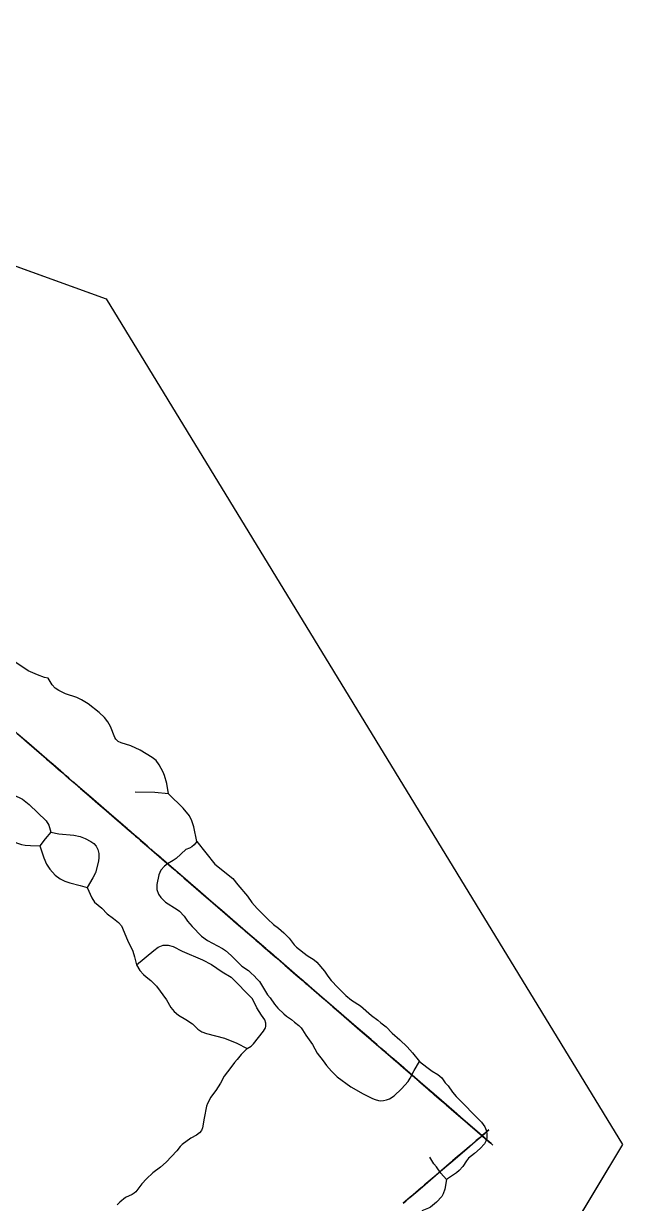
# Model space of a CAD drawing. Header units: metres. Extents: x 0.9 to 20.2, y 3 to 18.7.
# Drawn here: x 16.07 to 20.17, y 10.64 to 18.73 of the extents above; entities that cross this region are included whole.
import ezdxf

# ---------------------------------------------------------------- set-up
doc = ezdxf.new("R2010")
doc.units = ezdxf.units.M
doc.header["$MEASUREMENT"] = 0
doc.header["$XCLIPFRAME"] = 2
for name, color, linetype in [('C-Wand_Steine', 5, 'Continuous'), ('D-Wand_Steine', 5, 'Continuous'), ('Plan_Bild', 251, 'Continuous'), ('Plan_Steine', 5, 'Continuous')]:
    doc.layers.add(name, color=color, linetype=linetype)
picture_1 = doc.add_image_def('image1.jpg', size_in_pixel=(608, 517))

msp = doc.modelspace()

# ---------------------------------------------------------------- linework, layer by layer
at = {"layer": 'C-Wand_Steine', "extrusion": (0.65081, -0.75924, -4.7566e-16), "elevation": 4.0711}
msp.add_lwpolyline([(21.8558, 0.1528), (21.8667, 0.2104), (21.875, 0.2665), (21.8654, 0.2926), (21.8448, 0.335), (21.8188, 0.3761), (21.7955, 0.4062), (21.7612, 0.4186), (21.7146, 0.4227), (21.6392, 0.4569), (21.5885, 0.4775), (21.5721, 0.4788), (21.5474, 0.4597), (21.5378, 0.4473), (21.4473, 0.4104), (21.398, 0.3939), (21.3445, 0.3775), (21.3075, 0.3487), (21.2938, 0.3008), (21.265, 0.2391), (21.191, 0.1693), (21.1773, 0.1337), (21.1636, 0.0926), (21.1006, -0.0006), (21.1019, -0.0458), (21.1239, -0.0773), (21.1623, -0.0691), (21.2143, -0.0499), (21.2746, -0.0403), (21.3473, -0.0567), (21.4391, -0.0896), (21.5309, -0.0841), (21.6762, -0.0896), (21.7516, -0.0773), (21.8023, -0.0444), (21.8407, 0.0035), (21.8599, 0.035), (21.8708, 0.0748), (21.8736, 0.1145)], close=True, dxfattribs=at)
at = {"layer": 'D-Wand_Steine', "extrusion": (0.654129, 0.756383, -6.32069e-16), "elevation": 20.9663}
for points in [[(-2.8233, 0.9408), (-2.8537, 0.9606), (-2.9066, 1.0002), (-2.9568, 1.0385), (-2.9595, 1.0637), (-3.019, 1.065), (-3.0494, 1.0769), (-3.1076, 1.0927), (-3.261, 1.0914), (-3.3205, 1.0822), (-3.3575, 1.061), (-3.4025, 1.0333), (-3.417, 0.9989), (-3.4395, 0.9553), (-3.4527, 0.9156), (-3.4554, 0.8707), (-3.4276, 0.835), (-3.3694, 0.7954), (-3.3006, 0.7756), (-3.183, 0.7742), (-3.0573, 0.765), (-2.9529, 0.7478), (-2.8709, 0.7571), (-2.8193, 0.7795), (-2.7942, 0.8377), (-2.8061, 0.9156)], [(-3.1109, 0.4826), (-3.1239, 0.5736), (-3.1369, 0.6535), (-3.2038, 0.7017), (-3.3134, 0.7314), (-3.3858, 0.7389), (-3.4713, 0.7054), (-3.514, 0.6664), (-3.5456, 0.5792), (-3.566, 0.4993), (-3.566, 0.4362), (-3.5567, 0.375), (-3.5177, 0.3174), (-3.4936, 0.3044), (-3.4434, 0.3193), (-3.3654, 0.3285), (-3.2744, 0.3285), (-3.1555, 0.3378), (-3.1164, 0.3638), (-3.109, 0.4028)], [(-3.1704, 0.2075), (-3.1824, 0.2603), (-3.2196, 0.2711), (-3.2496, 0.2675), (-3.27, 0.2795), (-3.2904, 0.3035), (-3.318, 0.3203), (-3.3552, 0.3239), (-3.4225, 0.3095), (-3.4537, 0.2879), (-3.4861, 0.2627), (-3.5161, 0.2327), (-3.5185, 0.2063), (-3.5053, 0.1956), (-3.4741, 0.1824), (-3.4381, 0.1956), (-3.3997, 0.2039), (-3.3552, 0.1932), (-3.3468, 0.174), (-3.3492, 0.1392), (-3.3637, 0.126), (-3.3829, 0.12), (-3.4201, 0.1224), (-3.4441, 0.1104), (-3.4369, 0.0936), (-3.3997, 0.0816), (-3.3841, 0.0732), (-3.3841, 0.054), (-3.3781, 0.0324), (-3.2904, 0.0324), (-3.2304, 0.0312), (-3.18, 0.0576), (-3.1716, 0.1608)], [(-3.5702, 0.7671), (-3.558, 0.8381), (-3.5996, 0.892), (-3.6462, 0.9312), (-3.705, 0.9312), (-3.7883, 0.9214), (-3.8839, 0.8944), (-3.9574, 0.8871), (-4.0137, 0.8577), (-4.0309, 0.7916), (-4.0382, 0.7451), (-4.0309, 0.6692), (-4.0505, 0.6226), (-4.048, 0.581), (-4.0186, 0.5663), (-3.9329, 0.5639), (-3.8422, 0.5639), (-3.7491, 0.5712), (-3.6829, 0.5933), (-3.6168, 0.6275), (-3.5947, 0.6741)], [(-3.5958, 0.1354), (-3.5766, 0.1582), (-3.5754, 0.2026), (-3.6042, 0.2206), (-3.7831, 0.2098), (-3.8791, 0.2086), (-3.992, 0.2086), (-4.1096, 0.199), (-4.1252, 0.1918), (-4.1216, 0.1522), (-4.1252, 0.0982), (-4.1556, 0.0633), (-4.1881, 0.0441), (-4.2049, 0.0285), (-4.2085, 0.0033), (-4.1977, -0.0099), (-4.0032, -0.0075), (-3.9684, 0.0129), (-3.7943, 0.0201), (-3.6466, 0.0249), (-3.5981, 0.0321), (-3.5945, 0.0885)], [(-3.6264, 0.375), (-3.6141, 0.4338), (-3.6264, 0.4975), (-3.6827, 0.5293), (-3.7366, 0.5366), (-3.8175, 0.5097), (-3.8714, 0.4901), (-3.9204, 0.4926), (-3.9523, 0.4705), (-3.967, 0.4216), (-3.9841, 0.3897), (-4.0062, 0.3603), (-4.0258, 0.3187), (-4.0184, 0.2869), (-4.0086, 0.2502), (-3.8861, 0.2526), (-3.8126, 0.2477), (-3.744, 0.2453), (-3.6974, 0.2624), (-3.6656, 0.3261)], [(-4.0823, 0.4635), (-4.1166, 0.5467), (-4.1705, 0.6422), (-4.2244, 0.6741), (-4.3641, 0.701), (-4.4302, 0.7059), (-4.4719, 0.6887), (-4.5062, 0.6569), (-4.5135, 0.6202), (-4.5233, 0.5076), (-4.5405, 0.4463), (-4.5723, 0.4121), (-4.6213, 0.3778), (-4.6238, 0.3533), (-4.5993, 0.3435), (-4.4866, 0.3141), (-4.391, 0.2651), (-4.3543, 0.2113), (-4.3543, 0.1403), (-4.3469, 0.0766), (-4.3004, 0.0693), (-4.2489, 0.0497), (-4.2489, -0.0091), (-4.2293, -0.0164), (-4.2171, 0.0203), (-4.1926, 0.0521), (-4.1558, 0.0815), (-4.1338, 0.1231), (-4.1338, 0.1696), (-4.1191, 0.2382), (-4.0774, 0.248), (-4.0554, 0.2602), (-4.0456, 0.2945), (-4.0701, 0.319), (-4.0774, 0.3557), (-4.0701, 0.3974)], [(-4.385, 0.2067), (-4.4594, 0.2941), (-4.5622, 0.316), (-4.6738, 0.3357), (-4.7438, 0.3532), (-4.8422, 0.3554), (-4.8729, 0.3379), (-4.9144, 0.3029), (-4.9866, 0.2154), (-5.0129, 0.1695), (-5.0807, 0.1017), (-5.1026, 0.0777), (-5.1047, 0.0537), (-5.0763, 0.0383), (-5.0369, 0.034), (-5.026, 0.0077), (-5.0129, -0.0272), (-4.9626, -0.0294), (-4.8313, 0.0012), (-4.7613, 0.0296), (-4.6869, 0.0405), (-4.5382, -0.0032), (-4.3785, -0.0294), (-4.2997, -0.0251), (-4.2647, -0.0141), (-4.2735, 0.0383), (-4.3041, 0.058), (-4.3566, 0.069), (-4.3719, 0.1345)], [(-4.9853, 1.1167), (-5.0427, 1.1772), (-5.1359, 1.3631), (-5.2536, 1.5715), (-5.3001, 1.6979), (-5.3909, 1.7998), (-5.4031, 1.8394), (-5.4816, 1.8745), (-5.5502, 1.8847), (-5.6409, 1.8827), (-5.6605, 1.9001), (-5.6703, 1.9818), (-5.69, 2.0833), (-5.739, 2.1009), (-5.815, 2.1161), (-5.864, 2.1732), (-5.9263, 2.2133), (-6.0121, 2.2236), (-6.1592, 2.2021), (-6.2597, 2.2125), (-6.272, 2.1805), (-6.3112, 2.1188), (-6.3823, 2.0326), (-6.4706, 1.9638), (-6.4755, 1.8055), (-6.6019, 1.6955), (-6.7879, 1.5308), (-6.8098, 1.4205), (-6.8262, 1.2618), (-6.8068, 1.1877), (-6.8165, 0.5512), (-6.7968, 0.467), (-6.7306, 0.4098), (-6.6522, 0.3723), (-6.5566, 0.3891), (-6.4904, 0.3912), (-6.4512, 0.3539), (-6.4512, 0.3044), (-6.4708, 0.265), (-6.4781, 0.2304), (-6.461, 0.2229), (-6.3776, 0.2224), (-6.2599, 0.2119), (-6.1055, 0.1913), (-5.924, 0.1261), (-5.771, 0.1033), (-5.6509, 0.0928), (-5.6117, 0.1123), (-5.5651, 0.1492), (-5.44, 0.1684), (-5.3714, 0.2051), (-5.3322, 0.2395), (-5.3052, 0.2839), (-5.2415, 0.2836), (-5.1826, 0.313), (-5.0772, 0.3644), (-4.9069, 0.4138), (-4.7965, 0.4479), (-4.7549, 0.4897), (-4.6936, 0.5339), (-4.6127, 0.5483), (-4.6078, 0.6373), (-4.6029, 0.8006), (-4.5759, 0.9315), (-4.6004, 0.9712), (-4.7034, 1.0187), (-4.826, 1.0664), (-4.8701, 1.0641), (-4.9118, 1.0866)], [(-4.7965, 0.4479), (-4.7549, 0.4897), (-4.6936, 0.5339), (-4.6127, 0.5483), (-4.6078, 0.6373), (-4.6029, 0.8006), (-4.5759, 0.9315), (-4.6004, 0.9712), (-4.7034, 1.0187), (-4.826, 1.0664), (-4.8701, 1.0641), (-4.9118, 1.0866), (-4.9853, 1.1167), (-5.0427, 1.1772), (-5.1359, 1.3631), (-5.2536, 1.5715), (-5.3001, 1.6979), (-5.3909, 1.7998), (-5.4031, 1.8394), (-5.4816, 1.8745), (-5.5502, 1.8847), (-5.6409, 1.8827), (-5.6605, 1.9001), (-5.6703, 1.9818), (-5.69, 2.0833), (-5.739, 2.1009), (-5.815, 2.1161), (-5.864, 2.1732), (-5.9263, 2.2133), (-6.0121, 2.2236), (-6.1592, 2.2021), (-6.2597, 2.2125), (-6.272, 2.1805), (-6.3112, 2.1188), (-6.3823, 2.0326), (-6.4706, 1.9638), (-6.4755, 1.8055), (-6.6019, 1.6955), (-6.7879, 1.5308), (-6.8098, 1.4205), (-6.8262, 1.2618), (-6.8068, 1.1877), (-6.8165, 0.5512), (-6.7968, 0.467), (-6.7306, 0.4098), (-6.6522, 0.3723), (-6.5566, 0.3891), (-6.4904, 0.3912), (-6.4512, 0.3539), (-6.4512, 0.3044), (-6.4708, 0.265), (-6.4781, 0.2304), (-6.461, 0.2229), (-6.3776, 0.2224), (-6.2599, 0.2119), (-6.1055, 0.1913), (-5.924, 0.1261), (-5.771, 0.1033), (-5.6509, 0.0928), (-5.6117, 0.1123), (-5.5651, 0.1492), (-5.44, 0.1684), (-5.3714, 0.2051), (-5.3322, 0.2395), (-5.3052, 0.2839), (-5.2415, 0.2836), (-5.1826, 0.313), (-5.0772, 0.3644), (-4.9069, 0.4138)], [(-5.1282, 0.1648), (-5.0954, 0.1801), (-5.0582, 0.1954), (-5.032, 0.2217), (-5.0276, 0.2523), (-5.0604, 0.2719), (-5.1217, 0.2785), (-5.1961, 0.2785), (-5.2529, 0.2719), (-5.2792, 0.2566), (-5.3207, 0.2217), (-5.3579, 0.1845), (-5.3754, 0.1539), (-5.3645, 0.1211), (-5.3426, 0.1145), (-5.2923, 0.1102), (-5.2398, 0.1123), (-5.1742, 0.1276)], [(-5.2661, 0.0161), (-5.2923, 0.0336), (-5.3186, 0.0555), (-5.3754, 0.0686), (-5.4782, 0.0642), (-5.5789, 0.0577), (-5.6314, 0.0533), (-5.6445, 0.0358), (-5.6401, -0.0013), (-5.6401, -0.0385), (-5.6117, -0.0494), (-5.5417, -0.0429), (-5.4214, -0.032), (-5.3273, -0.032), (-5.2573, -0.0341), (-5.2201, -0.0341), (-5.2157, -0.0188)], [(-5.6541, 0.0248), (-5.6936, 0.0493), (-5.7399, 0.0737), (-5.8326, 0.0915), (-5.915, 0.0919), (-5.963, 0.0887), (-5.9785, 0.0698), (-5.9836, 0.0213), (-5.939, -0.0274), (-5.8412, -0.047), (-5.7674, -0.0508), (-5.6833, -0.0512), (-5.6576, -0.0444), (-5.6507, -0.0133)], [(-6.0169, 0.0516), (-6.0821, 0.1108), (-6.1542, 0.1666), (-6.2382, 0.1843), (-6.2846, 0.1603), (-6.3275, 0.1138), (-6.3584, 0.0672), (-6.3773, 0.0188), (-6.3652, -0.0124), (-6.312, -0.0283), (-6.2434, -0.0442), (-6.1747, -0.0498), (-6.0546, -0.0348), (-5.998, 0.0082)], [(-6.3361, 0.1831), (-6.367, 0.2127), (-6.4596, 0.2114), (-6.5042, 0.2082), (-6.5163, 0.1909), (-6.5094, 0.1597), (-6.518, 0.1407), (-6.5231, 0.0854), (-6.5214, 0.0126), (-6.5094, 0.0004), (-6.4613, -0.0033), (-6.4253, 0.0035), (-6.3961, 0.0241), (-6.367, 0.0568), (-6.3481, 0.1139), (-6.3361, 0.1329)], [(-6.464, 0.3256), (-6.4897, 0.3535), (-6.5275, 0.364), (-6.5756, 0.3591), (-6.6408, 0.3438), (-6.694, 0.3666), (-6.7746, 0.4086), (-6.8244, 0.4539), (-6.881, 0.4646), (-6.9428, 0.4579), (-7.0338, 0.4549), (-7.1522, 0.4573), (-7.2225, 0.4525), (-7.2826, 0.4354), (-7.3392, 0.4115), (-7.3478, 0.3561), (-7.3148, 0.2918), (-7.3217, 0.2399), (-7.3269, 0.1846), (-7.3457, 0.1396), (-7.3663, 0.0601), (-7.3492, -0.0058), (-7.3131, -0.0233), (-7.2205, -0.0341), (-7.0506, -0.0333), (-7.0506, 0.0706), (-7.0248, 0.1207), (-6.9699, 0.1325), (-6.8807, 0.2065), (-6.7777, 0.2475), (-6.6318, 0.2485), (-6.5443, 0.2429), (-6.5035, 0.2167), (-6.4966, 0.234), (-6.4812, 0.2755)], [(-6.53, 0.1269), (-6.5214, 0.1719), (-6.5386, 0.2136), (-6.5883, 0.2311), (-6.7891, 0.2339), (-6.8526, 0.1909), (-6.9161, 0.1445), (-6.9539, 0.1153), (-6.9951, 0.0947), (-7.0174, 0.0827), (-7.0311, 0.0533), (-7.038, 0.0205), (-7.0139, -0.0247), (-6.8749, -0.0306), (-6.6415, -0.03), (-6.5609, -0.0149), (-6.5334, 0.0196)], [(-6.8565, 0.9133), (-6.8292, 1.1428), (-6.8332, 1.2135), (-6.9002, 1.2927), (-6.9588, 1.3466), (-7.0705, 1.3556), (-7.1375, 1.3757), (-7.2268, 1.3254), (-7.2715, 1.1932), (-7.3162, 1.0104), (-7.3329, 0.9231), (-7.2911, 0.7933), (-7.2855, 0.6553), (-7.2911, 0.599), (-7.2855, 0.5482), (-7.2743, 0.4975), (-7.2715, 0.4693), (-7.2017, 0.4774), (-7.1479, 0.4856), (-7.0645, 0.4741), (-6.9837, 0.4861), (-6.9058, 0.4857), (-6.8456, 0.4895), (-6.8456, 0.7159)]]:
    msp.add_lwpolyline(points, close=True, dxfattribs=at)
at = {"layer": 'Plan_Bild'}
msp.add_lwpolyline([(0.8504, 9.4951), (4.6612, 15.6639), (11.4061, 18.7314), (16.6334, 16.8437), (20.1744, 11.0457), (16.431, 4.8095), (10.4955, 2.9555), (5.909, 3.5285)], close=True, dxfattribs=at)
at = {"layer": 'Plan_Steine'}
msp.add_line((17.4893, 12.1931), (17.6366, 12.0434), dxfattribs=at)
for points in [[(16.2345, 14.2427), (16.2103, 14.2477), (16.162, 14.2648), (16.098, 14.292), (16, 14.3601), (15.9841, 14.3691), (15.9665, 14.3742), (15.9474, 14.3756), (15.9319, 14.3709), (15.9134, 14.3579)], [(16.3538, 14.1347), (16.3085, 14.158), (16.2835, 14.1752), (16.2632, 14.1968), (16.2345, 14.2427)], [(17.0603, 13.4489), (17.0499, 13.5212), (17.0336, 13.5754), (17.0245, 13.5974), (16.9972, 13.649), (16.976, 13.6774), (16.9483, 13.6994), (16.8667, 13.7494), (16.8024, 13.7786), (16.7348, 13.799), (16.7143, 13.8091), (16.6979, 13.8249), (16.6915, 13.8351), (16.6612, 13.9106), (16.6438, 13.9423), (16.6202, 13.9721), (16.5849, 14.0082), (16.5095, 14.0668), (16.4631, 14.094), (16.4311, 14.1093), (16.3538, 14.1347)], [(15.5366, 13.6392), (15.6638, 13.6133), (15.7222, 13.5933), (15.7449, 13.5814), (15.8145, 13.5334), (15.8766, 13.4992), (15.9617, 13.4571), (16.0363, 13.4248), (16.0589, 13.4121), (16.1044, 13.3757), (16.22, 13.2648), (16.2397, 13.2346), (16.2531, 13.1862)], [(17.0603, 13.4489), (16.9672, 13.4579), (16.8306, 13.4603)], [(17.2552, 13.123), (17.2347, 13.2227), (17.2197, 13.2653), (17.2035, 13.2981), (17.1611, 13.3505), (17.0603, 13.4489)], [(15.7941, 13.2245), (15.9846, 13.1264), (16.0171, 13.1131), (16.0515, 13.1024), (16.0759, 13.0979), (16.1138, 13.0949), (16.1782, 13.094)], [(16.2531, 13.1862), (16.213, 13.14), (16.1782, 13.094)], [(16.2531, 13.1862), (16.3082, 13.1743), (16.4106, 13.1658), (16.4534, 13.1577), (16.4874, 13.1438), (16.528, 13.1231), (16.5473, 13.1079), (16.5636, 13.0895), (16.5757, 13.0678), (16.5826, 13.0407), (16.5834, 13.013), (16.5797, 12.9874), (16.5585, 12.9085), (16.5408, 12.8726), (16.502, 12.8064)], [(17.2552, 13.123), (17.2356, 13.1001), (17.2211, 13.0866), (17.2052, 13.0769), (17.1803, 13.0678)], [(17.2552, 13.123), (17.3773, 12.9665), (17.5011, 12.868), (17.5354, 12.8244), (17.6015, 12.7481), (17.6327, 12.704), (17.669, 12.664), (17.7419, 12.5901), (17.7815, 12.5534), (17.8156, 12.5289), (17.8526, 12.4959), (17.8876, 12.4589), (17.9229, 12.4137), (17.9375, 12.399), (18.0118, 12.341), (18.0606, 12.3104), (18.0789, 12.2957), (18.1303, 12.2335), (18.1536, 12.1984), (18.1769, 12.1697), (18.2211, 12.1222), (18.2771, 12.0672), (18.3165, 12.0345), (18.3773, 11.9961), (18.4535, 11.9297), (18.4973, 11.8981), (18.5181, 11.8788), (18.5544, 11.8512), (18.5939, 11.8076), (18.6478, 11.7628), (18.6972, 11.7144), (18.7344, 11.6736), (18.7818, 11.6147)], [(16.1782, 13.094), (16.2053, 13.0104), (16.2228, 12.9671), (16.2456, 12.9328), (16.2837, 12.8925), (16.3164, 12.867), (16.3495, 12.8506), (16.3835, 12.8384), (16.4538, 12.8215), (16.502, 12.8064)], [(17.1803, 13.0678), (17.1128, 13.0071), (17.0926, 12.9922), (17.0528, 12.969), (17.0333, 12.9543), (17.0085, 12.9267), (16.9936, 12.8942), (16.9794, 12.8269), (16.9809, 12.7934), (16.9914, 12.7624), (17.0074, 12.7375), (17.04, 12.7057), (17.1198, 12.656), (17.1346, 12.6439), (17.1672, 12.6111), (17.1912, 12.5768), (17.223, 12.5387), (17.2871, 12.4744), (17.3276, 12.4441), (17.4313, 12.3891), (17.452, 12.3751), (17.4905, 12.3415), (17.5641, 12.2667)], [(16.502, 12.8064), (16.5343, 12.7363), (16.5532, 12.7077), (16.6024, 12.6643), (16.6387, 12.6259), (16.6833, 12.5948), (16.7165, 12.5676), (16.7368, 12.5436), (16.7787, 12.4449), (16.8156, 12.3705), (16.8275, 12.3315), (16.8396, 12.2779)], [(16.8396, 12.2779), (16.9593, 12.3757), (16.9895, 12.3974), (17.023, 12.4111), (17.0575, 12.4128), (17.0913, 12.4036), (17.1532, 12.3697), (17.2937, 12.3114), (17.3564, 12.2782), (17.4273, 12.228), (17.4893, 12.1931)], [(16.8396, 12.2779), (16.8645, 12.239), (16.8887, 12.2102), (16.9063, 12.1939), (16.9393, 12.1691), (16.9783, 12.1298), (17.0455, 12.0363), (17.0752, 11.9852), (17.0995, 11.9565), (17.1279, 11.9319), (17.1781, 11.903), (17.225, 11.8724), (17.2609, 11.8367), (17.2888, 11.8169), (17.3204, 11.8057), (17.4445, 11.7748), (17.5297, 11.7386), (17.601, 11.7026)], [(17.5641, 12.2667), (17.6089, 12.2388), (17.6281, 12.2195), (17.6483, 12.2023), (17.6652, 12.1818), (17.6842, 12.1624), (17.7114, 12.1171)], [(17.7114, 12.1171), (17.7385, 12.072), (17.7569, 12.0502), (17.7865, 12.0067), (17.8094, 11.9806), (17.8517, 11.9399), (17.8691, 11.9257), (17.9034, 11.9026), (17.9244, 11.8835), (17.9542, 11.8613), (17.9704, 11.8448), (17.9797, 11.8322), (18.0019, 11.7941), (18.0473, 11.7307), (18.0812, 11.6719), (18.1208, 11.6196), (18.1433, 11.5862), (18.1795, 11.5465), (18.2185, 11.5096), (18.3122, 11.4395), (18.3948, 11.3933), (18.4592, 11.3605), (18.4786, 11.3527), (18.5, 11.3473), (18.5153, 11.3449), (18.5342, 11.3454), (18.5553, 11.35), (18.5762, 11.3576), (18.6094, 11.3791), (18.6594, 11.4259), (18.7044, 11.4779), (18.719, 11.5003), (18.7449, 11.5523), (18.7818, 11.6147)], [(17.601, 11.7026), (17.627, 11.72), (17.6439, 11.7359), (17.713, 11.823), (17.7249, 11.8439), (17.7282, 11.8549), (17.7279, 11.8774), (17.7219, 11.8986), (17.6982, 11.9312), (17.6673, 11.9824), (17.6366, 12.0434)], [(17.601, 11.7026), (17.5588, 11.6629), (17.5316, 11.628), (17.512, 11.607), (17.4889, 11.5732), (17.4424, 11.5125), (17.4162, 11.4646), (17.386, 11.415), (17.362, 11.3856), (17.3514, 11.3687), (17.3285, 11.3267), (17.3211, 11.3069), (17.3039, 11.2262), (17.2934, 11.1594), (17.2862, 11.1397), (17.2735, 11.1239), (17.2514, 11.1094), (17.2138, 11.0888), (17.1536, 11.0436), (17.141, 11.0308), (17.118, 11.0005), (17.0444, 10.9246), (17.0044, 10.8887), (16.9527, 10.8511), (16.909, 10.8099), (16.8762, 10.7746), (16.8366, 10.7211), (16.8257, 10.7109), (16.8105, 10.7016), (16.7661, 10.6823), (16.7255, 10.6492), (16.7077, 10.6303)], [(18.7818, 11.6147), (18.8318, 11.5742), (18.8697, 11.5473), (18.9087, 11.5241), (18.9349, 11.5013), (18.9595, 11.4687), (18.9783, 11.4475), (19.009, 11.403), (19.0336, 11.3745), (19.2086, 11.1973), (19.2309, 11.1665), (19.2402, 11.1438), (19.2442, 11.1208), (19.2434, 11.0873), (19.238, 11.0669), (19.2279, 11.0502), (19.199, 11.018), (19.1592, 10.9826), (19.119, 10.9502), (19.1043, 10.9323), (19.0796, 10.8944), (19.0544, 10.8671), (19.0352, 10.8511), (18.9681, 10.8039)], [(18.9681, 10.8039), (18.9284, 10.8492), (18.8994, 10.8917), (18.8805, 10.9123), (18.8535, 10.9576)], [(18.9681, 10.8039), (18.9566, 10.7379), (18.9446, 10.7064), (18.9349, 10.6889), (18.8992, 10.6491), (18.8576, 10.615), (18.8432, 10.6074), (18.7976, 10.5895)]]:
    msp.add_lwpolyline(points, dxfattribs=at)

# ---------------------------------------------------------------- pictures from other files: only their frames are drawn
at = {"layer": 'Plan_Bild'}
image = msp.add_image(picture_1, insert=(0, 0), size_in_units=(22.6334, 19.2458), dxfattribs=dict(at, fade=50))
image.set_boundary_path([(22.344, 261.4333), (124.7146, 95.7207), (305.902, 13.317), (446.322, 64.027), (541.4454, 219.779), (440.8864, 387.3024), (281.4416, 437.107), (158.2343, 421.7127), (22.344, 261.4333)])

doc.saveas('drawing.dxf')
